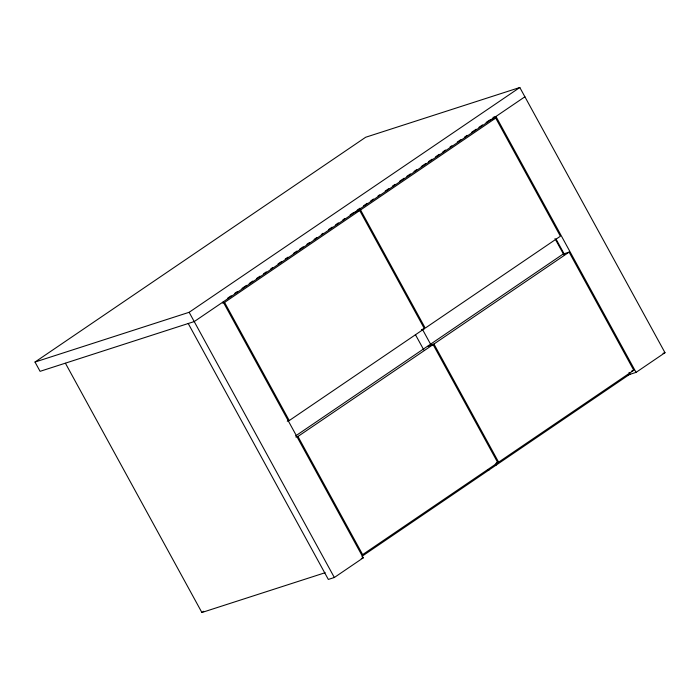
<?xml version="1.0" encoding="UTF-8"?>
<svg xmlns="http://www.w3.org/2000/svg" width="700" height="700" viewBox="0 0 700 700"><rect width="100%" height="100%" fill="white"/><g stroke="black" fill="none" stroke-linecap="round" stroke-linejoin="round"><path stroke-width="1.05" d="M524.895 96.784L194.224 321.58L40.084 371.332L35 362.049L365.662 137.252L519.811 87.5L665 352.704L636.064 372.374L627.358 375.183M35 362.049L189.14 312.296L519.811 87.5M227.579 298.217L231.184 295.767M234.789 293.317L237.493 291.48M241.999 288.418L246.505 285.355M249.209 283.517L252.814 281.067M256.419 278.618L260.024 276.168M263.62 273.717L266.324 271.88M270.83 268.817L272.632 267.592M278.04 263.918L281.645 261.467M285.25 259.017L287.954 257.18M293.361 253.505L296.966 251.055M299.67 249.218L303.275 246.767M306.871 244.318L309.575 242.48M314.081 239.418L316.785 237.58M321.291 234.509L323.094 233.284M328.501 229.609L332.106 227.159M335.711 224.709L338.415 222.871M342.921 219.809L344.724 218.584M350.123 214.909L353.727 212.459M357.262 210.061L359.966 208.224M363.571 205.774L367.176 203.324M370.773 200.874L373.476 199.036M377.983 195.974L379.785 194.749M385.192 191.074L388.797 188.624M392.402 186.174L395.106 184.336M399.613 181.274L404.119 178.202M406.822 176.365L410.428 173.915M414.024 171.465L416.727 169.627M421.234 166.565L425.74 163.502M428.444 161.665L432.049 159.215M435.654 156.765L439.259 154.315M442.864 151.865L445.567 150.028M450.074 146.965L451.876 145.74M457.275 142.065L460.88 139.615M464.485 137.165L467.189 135.327M471.695 132.265L476.201 129.202M478.905 127.365L482.51 124.915M486.115 122.465L489.72 120.015M222.565 303.056L224.569 302.409L359.721 210.525L424.41 328.668L289.249 420.56L287.254 421.199M360.553 209.965L495.714 118.081L560.394 236.224L425.233 328.108L360.553 209.965L355.556 211.575M295.566 435.951L427.123 346.517L433.116 344.584L497.805 462.726L362.644 554.61L297.955 436.467L295.96 437.115M297.955 436.467L433.116 344.584M569.109 252.131L563.115 254.065L427.954 345.957L433.947 344.024L569.109 252.131L633.789 370.283L498.627 462.166L496.633 462.814M65.459 363.291L201.889 612.5L203.7 611.266M362.005 556.299L629.387 374.526M188.23 323.514L328.335 579.434L334.338 577.5L363.265 557.83L223.16 301.91M492.957 117.425L495.959 116.454L636.064 372.374M490.718 119.691L495.714 118.081M354.734 212.135L359.721 210.525M421.409 329.639L424.41 328.668M663.005 353.342L665 352.704M631.794 370.921L633.789 370.283M495.801 463.374L497.805 462.726M494.524 465.465L496.606 464.791M487.296 470.383L489.37 469.709M361.27 558.469L363.265 557.83M201.889 612.5L325.176 572.705M556.08 239.155L564.48 254.494M629.02 372.391L630.07 374.308M554.986 238.63L563.85 254.818M433.947 344.024L498.627 462.166M422.616 329.648L431.007 344.986M415.38 334.565L423.78 349.904M224.569 302.409L289.249 420.56M189.14 312.296L334.338 577.5"/></g></svg>
